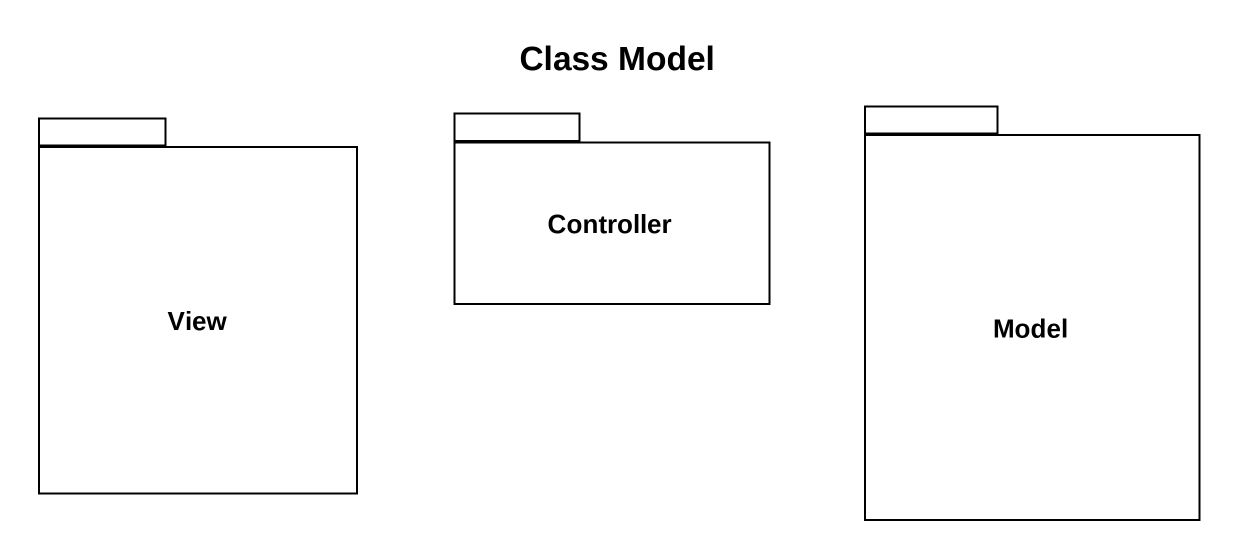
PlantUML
@startuml
title Class Model
package View {
}
package Controller {
}
package Model {
}
@enduml
